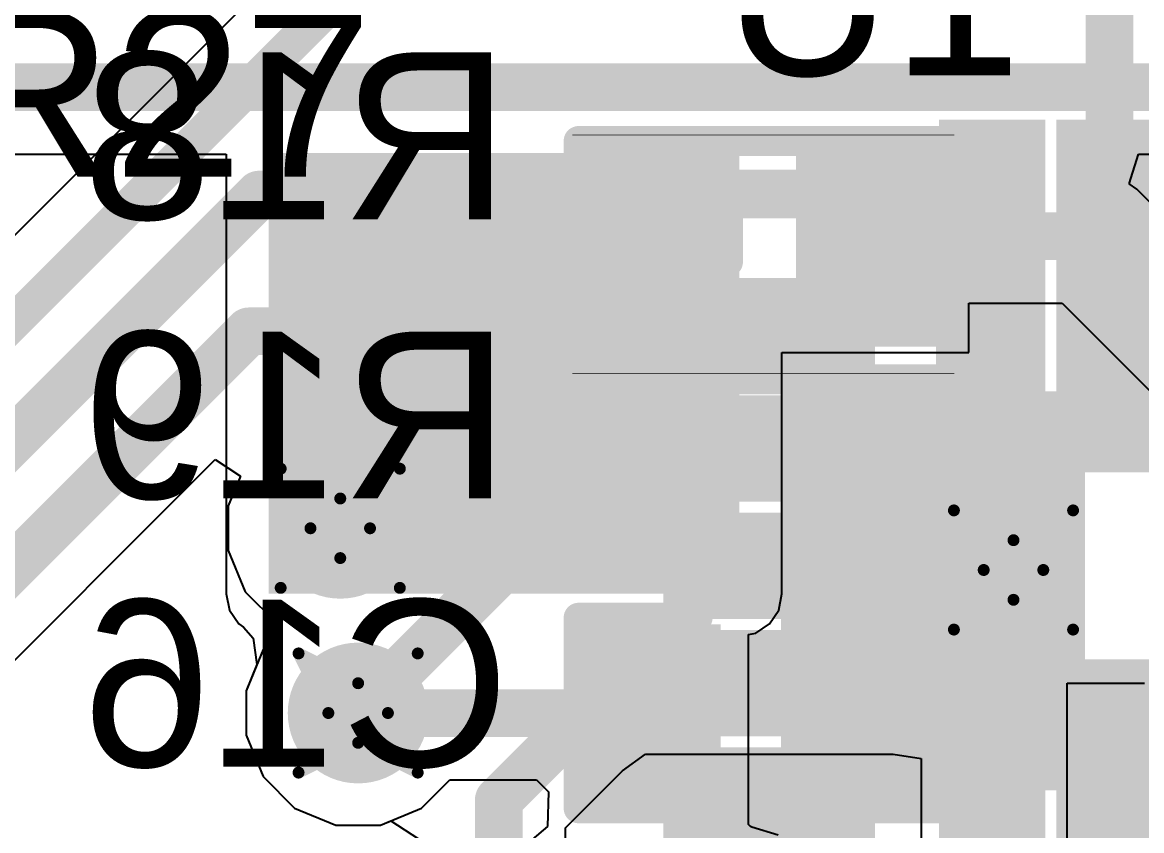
# Model space of a CAD drawing. Header units: inches. Extents: x -8 to 386, y -12 to 64.
# Drawn here: x 21.048 to 25.819, y 11.31 to 14.755 of the extents above; entities that cross this region are included whole.
import ezdxf

# ---------------------------------------------------------------- set-up
doc = ezdxf.new("R2010")
doc.units = ezdxf.units.IN
for name, color, linetype in [('Board_outline', 216, 'Continuous'), ('Bottom Layer', 5, 'Continuous'), ('Bottom Overlay', 54, 'Continuous'), ('Bottom Paste', 16, 'Continuous'), ('Bottom Solder', 6, 'Continuous'), ('Drill Drawing', 1, 'Continuous'), ('Top Layer', 1, 'Continuous'), ('Top Overlay', 2, 'Continuous'), ('Top Paste', 8, 'Continuous'), ('Top Solder', 216, 'Continuous'), ('Via Holes', 16, 'Continuous')]:
    doc.layers.add(name, color=color, linetype=linetype)
doc.styles.add('Arial', font='', dxfattribs={"height": 0.2})
doc.styles.get('Arial').set_extended_font_data('Arial')

msp = doc.modelspace()

# ---------------------------------------------------------------- hatches: boundary and pattern name
at = {"layer": 'Bottom Layer'}
for points in [[(22.098, 12.319), (24.1046, 12.319), (24.1046, 14.1986), (22.098, 14.1986)], [(23.9649, 14.1605), (23.9649, 13.5255), (23.5077, 13.5255), (23.5077, 14.1605)], [(24.9047, 14.1605), (24.9047, 13.5255), (24.4475, 13.5255), (24.4475, 14.1605)], [(24.2824, 11.4808), (25.5778, 11.4808), (25.5778, 13.1826), (24.2824, 13.1826)], [(23.9649, 13.1445), (23.9649, 12.5095), (23.5077, 12.5095), (23.5077, 13.1445)], [(24.9047, 13.1445), (24.9047, 12.5095), (24.4475, 12.5095), (24.4475, 13.1445)], [(23.5077, 11.4935), (23.5077, 12.1285), (23.9649, 12.1285), (23.9649, 11.4935)], [(24.4475, 11.4935), (24.4475, 12.1285), (24.9047, 12.1285), (24.9047, 11.4935)]]:
    msp.add_hatch(color=5, dxfattribs=at).paths.add_polyline_path(points)
h = msp.add_hatch(color=5, dxfattribs=at)
edge = h.paths.add_edge_path()
edge.add_arc((22.4028, 12.5984), 0.3, 0, 360)
h = msp.add_hatch(color=5, dxfattribs=at)
edge = h.paths.add_edge_path()
edge.add_arc((25.273, 12.4206), 0.3, 0, 360)
h = msp.add_hatch(color=5, dxfattribs=at)
edge = h.paths.add_edge_path()
edge.add_arc((22.479, 11.811), 0.3, 0, 360)
at = {"layer": 'Bottom Paste'}
for points in [[(23.9649, 14.1605), (23.9649, 13.5255), (23.5077, 13.5255), (23.5077, 14.1605)], [(24.9047, 14.1605), (24.9047, 13.5255), (24.4475, 13.5255), (24.4475, 14.1605)], [(23.9649, 13.1445), (23.9649, 12.5095), (23.5077, 12.5095), (23.5077, 13.1445)], [(24.9047, 13.1445), (24.9047, 12.5095), (24.4475, 12.5095), (24.4475, 13.1445)], [(23.5077, 11.4935), (23.5077, 12.1285), (23.9649, 12.1285), (23.9649, 11.4935)], [(24.4475, 11.4935), (24.4475, 12.1285), (24.9047, 12.1285), (24.9047, 11.4935)]]:
    msp.add_hatch(color=16, dxfattribs=at).paths.add_polyline_path(points)
at = {"layer": 'Bottom Solder'}
for points in [[(24.0665, 14.2621), (24.0665, 13.4239), (23.4061, 13.4239), (23.4061, 14.2621)], [(25.0063, 14.2621), (25.0063, 13.4239), (24.3459, 13.4239), (24.3459, 14.2621)], [(24.0665, 13.2461), (24.0665, 12.4079), (23.4061, 12.4079), (23.4061, 13.2461)], [(25.0063, 13.2461), (25.0063, 12.4079), (24.3459, 12.4079), (24.3459, 13.2461)], [(23.4477, 11.4335), (23.4477, 12.1885), (24.0249, 12.1885), (24.0249, 11.4335)], [(24.3875, 11.4335), (24.3875, 12.1885), (24.9647, 12.1885), (24.9647, 11.4335)]]:
    msp.add_hatch(color=6, dxfattribs=at).paths.add_polyline_path(points)
at = {"layer": 'Top Layer'}
for points in [[(24.9428, 12.9286), (25.3492, 12.9286), (25.3492, 14.2748), (24.9428, 14.2748)], [(25.0566, 12.938), (25.0566, 14.238), (25.3066, 14.238), (25.3066, 12.938)], [(25.5566, 12.938), (25.5566, 14.238), (25.8066, 14.238), (25.8066, 12.938)], [(24.5816, 13.313), (23.8816, 13.313), (23.8816, 13.563), (24.5816, 13.563)], [(24.5816, 12.813), (23.8816, 12.813), (23.8816, 13.063), (24.5816, 13.063)], [(24.5816, 12.313), (23.8816, 12.313), (23.8816, 12.563), (24.5816, 12.563)], [(24.5816, 11.813), (23.8816, 11.813), (23.8816, 12.063), (24.5816, 12.063)], [(25.0566, 10.638), (25.0566, 11.938), (25.3066, 11.938), (25.3066, 10.638)], [(25.5566, 10.638), (25.5566, 11.938), (25.8066, 11.938), (25.8066, 10.638)], [(24.5816, 11.313), (23.8816, 11.313), (23.8816, 11.563), (24.5816, 11.563)]]:
    msp.add_hatch(color=1, dxfattribs=at).paths.add_polyline_path(points)
h = msp.add_hatch(color=1, dxfattribs=at)
edge = h.paths.add_edge_path()
edge.add_arc((22.4028, 12.5984), 0.3, 0, 360)
h = msp.add_hatch(color=1, dxfattribs=at)
edge = h.paths.add_edge_path()
edge.add_arc((25.273, 12.4206), 0.3, 0, 360)
h = msp.add_hatch(color=1, dxfattribs=at)
edge = h.paths.add_edge_path()
edge.add_arc((22.479, 11.811), 0.3, 0, 360)
at = {"layer": 'Top Paste'}
for points in [[(25.0566, 12.938), (25.0566, 14.238), (25.3066, 14.238), (25.3066, 12.938)], [(25.5566, 12.938), (25.5566, 14.238), (25.8066, 14.238), (25.8066, 12.938)], [(24.5816, 13.313), (23.8816, 13.313), (23.8816, 13.563), (24.5816, 13.563)], [(24.5816, 12.813), (23.8816, 12.813), (23.8816, 13.063), (24.5816, 13.063)], [(24.5816, 12.313), (23.8816, 12.313), (23.8816, 12.563), (24.5816, 12.563)], [(24.5816, 11.813), (23.8816, 11.813), (23.8816, 12.063), (24.5816, 12.063)], [(25.0566, 10.638), (25.0566, 11.938), (25.3066, 11.938), (25.3066, 10.638)], [(25.5566, 10.638), (25.5566, 11.938), (25.8066, 11.938), (25.8066, 10.638)], [(24.5816, 11.313), (23.8816, 11.313), (23.8816, 11.563), (24.5816, 11.563)]]:
    msp.add_hatch(color=8, dxfattribs=at).paths.add_polyline_path(points)
at = {"layer": 'Top Solder'}
for points in [[(24.955, 12.8364), (24.955, 14.3396), (25.4082, 14.3396), (25.4082, 12.8364)], [(25.455, 12.8364), (25.455, 14.3396), (25.9082, 14.3396), (25.9082, 12.8364)], [(24.6832, 13.2114), (23.78, 13.2114), (23.78, 13.6646), (24.6832, 13.6646)], [(24.6832, 12.7114), (23.78, 12.7114), (23.78, 13.1646), (24.6832, 13.1646)], [(24.6832, 12.2114), (23.78, 12.2114), (23.78, 12.6646), (24.6832, 12.6646)], [(24.6832, 11.7114), (23.78, 11.7114), (23.78, 12.1646), (24.6832, 12.1646)], [(24.955, 10.5364), (24.955, 12.0396), (25.4082, 12.0396), (25.4082, 10.5364)], [(25.455, 10.5364), (25.455, 12.0396), (25.9082, 12.0396), (25.9082, 10.5364)], [(24.6832, 11.2114), (23.78, 11.2114), (23.78, 11.6646), (24.6832, 11.6646)]]:
    msp.add_hatch(color=216, dxfattribs=at).paths.add_polyline_path(points)
at = {"layer": 'Via Holes'}
h = msp.add_hatch(color=7, dxfattribs=at)
edge = h.paths.add_edge_path()
edge.add_arc((22.4028, 12.5984), 0.15, 0, 360)
h = msp.add_hatch(color=7, dxfattribs=at)
edge = h.paths.add_edge_path()
edge.add_arc((25.273, 12.4206), 0.15, 0, 360)
h = msp.add_hatch(color=7, dxfattribs=at)
edge = h.paths.add_edge_path()
edge.add_arc((22.479, 11.811), 0.15, 0, 360)

# ---------------------------------------------------------------- linework, layer by layer
at = {"layer": 'Board_outline'}
msp.add_lwpolyline([(37.5368, 13.3604, 0.254, 0.254, 1), (-7.4632, 13.3604, 0.254, 0.254, 1)], format="xyseb", close=True, dxfattribs=at)
at = {"layer": 'Bottom Layer'}
for p, q in [((19.9046, 14.1931), (21.9167, 14.1931)), ((21.9167, 14.1931), (21.9167, 12.319)), ((25.7668, 14.0661), (25.8053, 14.1931)), ((25.8053, 14.1931), (25.9866, 14.1931)), ((25.7992, 14.0444), (25.7668, 14.0661)), ((26.7952, 13.0484), (25.7992, 14.0444)), ((25.0825, 13.3477), (25.0825, 13.5581)), ((25.0825, 13.5581), (25.4798, 13.5581)), ((25.4798, 13.5581), (26.3089, 12.729)), ((24.2859, 12.319), (24.2859, 13.3477)), ((24.2859, 13.3477), (25.0825, 13.3477)), ((21.9167, 12.319), (21.9305, 12.2496)), ((24.2721, 12.2496), (24.2859, 12.319)), ((21.9305, 12.2496), (21.9698, 12.1908)), ((24.2328, 12.1908), (24.2721, 12.2496)), ((21.9698, 12.1908), (21.99, 12.1773)), ((21.99, 12.1773), (22.0317, 12.1298)), ((24.174, 12.1515), (24.2328, 12.1908)), ((22.0317, 12.1298), (22.0477, 12.0182)), ((24.1427, 12.1453), (24.174, 12.1515)), ((24.1427, 11.4173), (24.1427, 12.1453)), ((22.0477, 12.0182), (22.0012, 11.906)), ((22.0012, 11.906), (22.0012, 11.716)), ((22.0012, 11.716), (22.0739, 11.5403)), ((22.0739, 11.5403), (22.2083, 11.4059)), ((22.7497, 11.4059), (22.8698, 11.5261)), ((22.8698, 11.5261), (23.2401, 11.5261)), ((23.2401, 11.5261), (23.2909, 11.4753)), ((23.2909, 11.4753), (23.2861, 11.3275)), ((22.2083, 11.4059), (22.384, 11.3332)), ((22.574, 11.3332), (22.7497, 11.4059)), ((24.1427, 11.3359), (24.1427, 11.4173)), ((22.384, 11.3332), (22.574, 11.3332)), ((23.2861, 11.3275), (23.2209, 11.2722)), ((24.1511, 11.3279), (24.1427, 11.3359)), ((24.1568, 11.3244), (24.1511, 11.3279)), ((24.2697, 11.2903), (24.1568, 11.3244))]:
    msp.add_line(p, q, dxfattribs=at)
for points in [[(19.7866, 14.478, 0.2032, 0.2032, 0), (22.5919, 14.478, 0.2032, 0.2032, 0)], [(22.5919, 14.478, 0.2032, 0.2032, 0), (24.2203, 14.478, 0.2032, 0.2032, 0)], [(24.2203, 14.478, 0.2032, 0.2032, 0), (26.1046, 14.478, 0.2032, 0.2032, 0)], [(24.7777, 13.843, 0.2032, 0.2032, 0), (25.5978, 13.843, 0.2032, 0.2032, 0)], [(25.5978, 13.843, 0.2032, 0.2032, 0), (26.5938, 12.847, 0.2032, 0.2032, 0)], [(22.479, 11.811, 0.2032, 0.2032, 0), (23.7363, 11.811, 0.2032, 0.2032, 0)]]:
    msp.add_lwpolyline(points, format="xyseb", dxfattribs=at)
for points in [[(22.5411, 14.478, 0.1016, 0.1016, 1), (22.6427, 14.478, 0.1016, 0.1016, 1)], [(22.5411, 14.478, 0.1016, 0.1016, 1), (22.6427, 14.478, 0.1016, 0.1016, 1)], [(24.1695, 14.478, 0.1016, 0.1016, 1), (24.2711, 14.478, 0.1016, 0.1016, 1)], [(24.1695, 14.478, 0.1016, 0.1016, 1), (24.2711, 14.478, 0.1016, 0.1016, 1)], [(24.7269, 13.843, 0.1016, 0.1016, 1), (24.8285, 13.843, 0.1016, 0.1016, 1)], [(25.547, 13.843, 0.1016, 0.1016, 1), (25.6486, 13.843, 0.1016, 0.1016, 1)], [(25.547, 13.843, 0.1016, 0.1016, 1), (25.6486, 13.843, 0.1016, 0.1016, 1)], [(22.4282, 11.811, 0.1016, 0.1016, 1), (22.5298, 11.811, 0.1016, 0.1016, 1)], [(23.6855, 11.811, 0.1016, 0.1016, 1), (23.7871, 11.811, 0.1016, 0.1016, 1)]]:
    msp.add_lwpolyline(points, format="xyseb", close=True, dxfattribs=at)
at = {"layer": 'Bottom Overlay'}
for points in [[(23.4188, 13.4366, 0.127, 0.127, 0), (23.4188, 14.2494, 0.127, 0.127, 0)], [(23.4188, 14.2494, 0.127, 0.127, 0), (24.9936, 14.2494, 0.127, 0.127, 0)], [(23.3934, 14.2748, 0.00323, 0.00323, 0), (25.019, 14.2748, 0.00323, 0.00323, 0)], [(24.9936, 13.4366, 0.127, 0.127, 0), (24.9936, 14.2494, 0.127, 0.127, 0)], [(23.4188, 13.4366, 0.127, 0.127, 0), (24.9936, 13.4366, 0.127, 0.127, 0)], [(23.4188, 12.4206, 0.127, 0.127, 0), (23.4188, 13.2334, 0.127, 0.127, 0)], [(23.4188, 13.2334, 0.127, 0.127, 0), (24.9936, 13.2334, 0.127, 0.127, 0)], [(24.9936, 12.4206, 0.127, 0.127, 0), (24.9936, 13.2334, 0.127, 0.127, 0)], [(23.3934, 13.2588, 0.00323, 0.00323, 0), (25.019, 13.2588, 0.00323, 0.00323, 0)], [(23.4188, 12.4206, 0.127, 0.127, 0), (24.9936, 12.4206, 0.127, 0.127, 0)], [(23.4188, 12.2174, 0.127, 0.127, 0), (23.9268, 12.2174, 0.127, 0.127, 0)], [(23.4188, 11.4046, 0.127, 0.127, 0), (23.4188, 12.2174, 0.127, 0.127, 0)], [(24.4856, 12.2174, 0.127, 0.127, 0), (24.9936, 12.2174, 0.127, 0.127, 0)], [(24.9936, 11.4046, 0.127, 0.127, 0), (24.9936, 12.2174, 0.127, 0.127, 0)], [(23.4188, 11.4046, 0.127, 0.127, 0), (23.9268, 11.4046, 0.127, 0.127, 0)], [(24.4856, 11.4046, 0.127, 0.127, 0), (24.9936, 11.4046, 0.127, 0.127, 0)]]:
    msp.add_lwpolyline(points, format="xyseb", dxfattribs=at)
for points in [[(23.387, 14.2494, 0.0635, 0.0635, 1), (23.4505, 14.2494, 0.0635, 0.0635, 1)], [(23.387, 14.2494, 0.0635, 0.0635, 1), (23.4505, 14.2494, 0.0635, 0.0635, 1)], [(23.3926, 14.2748, 0.00161, 0.00161, 1), (23.3942, 14.2748, 0.00161, 0.00161, 1)], [(24.9618, 14.2494, 0.0635, 0.0635, 1), (25.0253, 14.2494, 0.0635, 0.0635, 1)], [(24.9618, 14.2494, 0.0635, 0.0635, 1), (25.0253, 14.2494, 0.0635, 0.0635, 1)], [(25.0182, 14.2748, 0.00161, 0.00161, 1), (25.0198, 14.2748, 0.00161, 0.00161, 1)], [(23.387, 13.4366, 0.0635, 0.0635, 1), (23.4505, 13.4366, 0.0635, 0.0635, 1)], [(23.387, 13.4366, 0.0635, 0.0635, 1), (23.4505, 13.4366, 0.0635, 0.0635, 1)], [(24.9618, 13.4366, 0.0635, 0.0635, 1), (25.0253, 13.4366, 0.0635, 0.0635, 1)], [(24.9618, 13.4366, 0.0635, 0.0635, 1), (25.0253, 13.4366, 0.0635, 0.0635, 1)], [(23.387, 13.2334, 0.0635, 0.0635, 1), (23.4505, 13.2334, 0.0635, 0.0635, 1)], [(23.387, 13.2334, 0.0635, 0.0635, 1), (23.4505, 13.2334, 0.0635, 0.0635, 1)], [(24.9618, 13.2334, 0.0635, 0.0635, 1), (25.0253, 13.2334, 0.0635, 0.0635, 1)], [(24.9618, 13.2334, 0.0635, 0.0635, 1), (25.0253, 13.2334, 0.0635, 0.0635, 1)], [(23.3926, 13.2588, 0.00161, 0.00161, 1), (23.3942, 13.2588, 0.00161, 0.00161, 1)], [(25.0182, 13.2588, 0.00161, 0.00161, 1), (25.0198, 13.2588, 0.00161, 0.00161, 1)], [(23.387, 12.4206, 0.0635, 0.0635, 1), (23.4505, 12.4206, 0.0635, 0.0635, 1)], [(23.387, 12.4206, 0.0635, 0.0635, 1), (23.4505, 12.4206, 0.0635, 0.0635, 1)], [(24.9618, 12.4206, 0.0635, 0.0635, 1), (25.0253, 12.4206, 0.0635, 0.0635, 1)], [(24.9618, 12.4206, 0.0635, 0.0635, 1), (25.0253, 12.4206, 0.0635, 0.0635, 1)], [(23.387, 12.2174, 0.0635, 0.0635, 1), (23.4505, 12.2174, 0.0635, 0.0635, 1)], [(23.387, 12.2174, 0.0635, 0.0635, 1), (23.4505, 12.2174, 0.0635, 0.0635, 1)], [(23.8951, 12.2174, 0.0635, 0.0635, 1), (23.9585, 12.2174, 0.0635, 0.0635, 1)], [(24.4538, 12.2174, 0.0635, 0.0635, 1), (24.5174, 12.2174, 0.0635, 0.0635, 1)], [(24.9618, 12.2174, 0.0635, 0.0635, 1), (25.0253, 12.2174, 0.0635, 0.0635, 1)], [(24.9618, 12.2174, 0.0635, 0.0635, 1), (25.0253, 12.2174, 0.0635, 0.0635, 1)], [(23.387, 11.4046, 0.0635, 0.0635, 1), (23.4505, 11.4046, 0.0635, 0.0635, 1)], [(23.387, 11.4046, 0.0635, 0.0635, 1), (23.4505, 11.4046, 0.0635, 0.0635, 1)], [(23.8951, 11.4046, 0.0635, 0.0635, 1), (23.9585, 11.4046, 0.0635, 0.0635, 1)], [(24.4538, 11.4046, 0.0635, 0.0635, 1), (24.5174, 11.4046, 0.0635, 0.0635, 1)], [(24.9618, 11.4046, 0.0635, 0.0635, 1), (25.0253, 11.4046, 0.0635, 0.0635, 1)], [(24.9618, 11.4046, 0.0635, 0.0635, 1), (25.0253, 11.4046, 0.0635, 0.0635, 1)]]:
    msp.add_lwpolyline(points, format="xyseb", close=True, dxfattribs=at)
at = {"layer": 'Drill Drawing'}
for points in [[(22.1488, 12.8524, 0.0508, 0.0508, 0), (22.4028, 12.7254, 0.0508, 0.0508, 0)], [(22.1488, 12.8524, 0.0508, 0.0508, 0), (22.2758, 12.5984, 0.0508, 0.0508, 0)], [(22.4028, 12.7254, 0.0508, 0.0508, 0), (22.6568, 12.8524, 0.0508, 0.0508, 0)], [(22.5298, 12.5984, 0.0508, 0.0508, 0), (22.6568, 12.8524, 0.0508, 0.0508, 0)], [(25.019, 12.6746, 0.0508, 0.0508, 0), (25.273, 12.5476, 0.0508, 0.0508, 0)], [(25.019, 12.6746, 0.0508, 0.0508, 0), (25.146, 12.4206, 0.0508, 0.0508, 0)], [(25.273, 12.5476, 0.0508, 0.0508, 0), (25.527, 12.6746, 0.0508, 0.0508, 0)], [(25.4, 12.4206, 0.0508, 0.0508, 0), (25.527, 12.6746, 0.0508, 0.0508, 0)], [(22.1488, 12.3444, 0.0508, 0.0508, 0), (22.2758, 12.5984, 0.0508, 0.0508, 0)], [(22.5298, 12.5984, 0.0508, 0.0508, 0), (22.6568, 12.3444, 0.0508, 0.0508, 0)], [(22.1488, 12.3444, 0.0508, 0.0508, 0), (22.4028, 12.4714, 0.0508, 0.0508, 0)], [(22.4028, 12.4714, 0.0508, 0.0508, 0), (22.6568, 12.3444, 0.0508, 0.0508, 0)], [(25.019, 12.1666, 0.0508, 0.0508, 0), (25.146, 12.4206, 0.0508, 0.0508, 0)], [(25.4, 12.4206, 0.0508, 0.0508, 0), (25.527, 12.1666, 0.0508, 0.0508, 0)], [(25.019, 12.1666, 0.0508, 0.0508, 0), (25.273, 12.2936, 0.0508, 0.0508, 0)], [(25.273, 12.2936, 0.0508, 0.0508, 0), (25.527, 12.1666, 0.0508, 0.0508, 0)], [(22.225, 12.065, 0.0508, 0.0508, 0), (22.479, 11.938, 0.0508, 0.0508, 0)], [(22.225, 12.065, 0.0508, 0.0508, 0), (22.352, 11.811, 0.0508, 0.0508, 0)], [(22.479, 11.938, 0.0508, 0.0508, 0), (22.733, 12.065, 0.0508, 0.0508, 0)], [(22.606, 11.811, 0.0508, 0.0508, 0), (22.733, 12.065, 0.0508, 0.0508, 0)], [(22.225, 11.557, 0.0508, 0.0508, 0), (22.352, 11.811, 0.0508, 0.0508, 0)], [(22.606, 11.811, 0.0508, 0.0508, 0), (22.733, 11.557, 0.0508, 0.0508, 0)], [(22.225, 11.557, 0.0508, 0.0508, 0), (22.479, 11.684, 0.0508, 0.0508, 0)], [(22.479, 11.684, 0.0508, 0.0508, 0), (22.733, 11.557, 0.0508, 0.0508, 0)]]:
    msp.add_lwpolyline(points, format="xyseb", dxfattribs=at)
for points in [[(22.1361, 12.8524, 0.0254, 0.0254, 1), (22.1615, 12.8524, 0.0254, 0.0254, 1)], [(22.1361, 12.8524, 0.0254, 0.0254, 1), (22.1615, 12.8524, 0.0254, 0.0254, 1)], [(22.6441, 12.8524, 0.0254, 0.0254, 1), (22.6695, 12.8524, 0.0254, 0.0254, 1)], [(22.6441, 12.8524, 0.0254, 0.0254, 1), (22.6695, 12.8524, 0.0254, 0.0254, 1)], [(22.3901, 12.7254, 0.0254, 0.0254, 1), (22.4155, 12.7254, 0.0254, 0.0254, 1)], [(22.3901, 12.7254, 0.0254, 0.0254, 1), (22.4155, 12.7254, 0.0254, 0.0254, 1)], [(25.0063, 12.6746, 0.0254, 0.0254, 1), (25.0317, 12.6746, 0.0254, 0.0254, 1)], [(25.0063, 12.6746, 0.0254, 0.0254, 1), (25.0317, 12.6746, 0.0254, 0.0254, 1)], [(25.5143, 12.6746, 0.0254, 0.0254, 1), (25.5397, 12.6746, 0.0254, 0.0254, 1)], [(25.5143, 12.6746, 0.0254, 0.0254, 1), (25.5397, 12.6746, 0.0254, 0.0254, 1)], [(22.2631, 12.5984, 0.0254, 0.0254, 1), (22.2885, 12.5984, 0.0254, 0.0254, 1)], [(22.2631, 12.5984, 0.0254, 0.0254, 1), (22.2885, 12.5984, 0.0254, 0.0254, 1)], [(22.5171, 12.5984, 0.0254, 0.0254, 1), (22.5425, 12.5984, 0.0254, 0.0254, 1)], [(22.5171, 12.5984, 0.0254, 0.0254, 1), (22.5425, 12.5984, 0.0254, 0.0254, 1)], [(25.2603, 12.5476, 0.0254, 0.0254, 1), (25.2857, 12.5476, 0.0254, 0.0254, 1)], [(25.2603, 12.5476, 0.0254, 0.0254, 1), (25.2857, 12.5476, 0.0254, 0.0254, 1)], [(22.3901, 12.4714, 0.0254, 0.0254, 1), (22.4155, 12.4714, 0.0254, 0.0254, 1)], [(22.3901, 12.4714, 0.0254, 0.0254, 1), (22.4155, 12.4714, 0.0254, 0.0254, 1)], [(25.1333, 12.4206, 0.0254, 0.0254, 1), (25.1587, 12.4206, 0.0254, 0.0254, 1)], [(25.1333, 12.4206, 0.0254, 0.0254, 1), (25.1587, 12.4206, 0.0254, 0.0254, 1)], [(25.3873, 12.4206, 0.0254, 0.0254, 1), (25.4127, 12.4206, 0.0254, 0.0254, 1)], [(25.3873, 12.4206, 0.0254, 0.0254, 1), (25.4127, 12.4206, 0.0254, 0.0254, 1)], [(22.1361, 12.3444, 0.0254, 0.0254, 1), (22.1615, 12.3444, 0.0254, 0.0254, 1)], [(22.1361, 12.3444, 0.0254, 0.0254, 1), (22.1615, 12.3444, 0.0254, 0.0254, 1)], [(22.6441, 12.3444, 0.0254, 0.0254, 1), (22.6695, 12.3444, 0.0254, 0.0254, 1)], [(22.6441, 12.3444, 0.0254, 0.0254, 1), (22.6695, 12.3444, 0.0254, 0.0254, 1)], [(25.2603, 12.2936, 0.0254, 0.0254, 1), (25.2857, 12.2936, 0.0254, 0.0254, 1)], [(25.2603, 12.2936, 0.0254, 0.0254, 1), (25.2857, 12.2936, 0.0254, 0.0254, 1)], [(25.0063, 12.1666, 0.0254, 0.0254, 1), (25.0317, 12.1666, 0.0254, 0.0254, 1)], [(25.0063, 12.1666, 0.0254, 0.0254, 1), (25.0317, 12.1666, 0.0254, 0.0254, 1)], [(25.5143, 12.1666, 0.0254, 0.0254, 1), (25.5397, 12.1666, 0.0254, 0.0254, 1)], [(25.5143, 12.1666, 0.0254, 0.0254, 1), (25.5397, 12.1666, 0.0254, 0.0254, 1)], [(22.2123, 12.065, 0.0254, 0.0254, 1), (22.2377, 12.065, 0.0254, 0.0254, 1)], [(22.2123, 12.065, 0.0254, 0.0254, 1), (22.2377, 12.065, 0.0254, 0.0254, 1)], [(22.7203, 12.065, 0.0254, 0.0254, 1), (22.7457, 12.065, 0.0254, 0.0254, 1)], [(22.7203, 12.065, 0.0254, 0.0254, 1), (22.7457, 12.065, 0.0254, 0.0254, 1)], [(22.4663, 11.938, 0.0254, 0.0254, 1), (22.4917, 11.938, 0.0254, 0.0254, 1)], [(22.4663, 11.938, 0.0254, 0.0254, 1), (22.4917, 11.938, 0.0254, 0.0254, 1)], [(22.3393, 11.811, 0.0254, 0.0254, 1), (22.3647, 11.811, 0.0254, 0.0254, 1)], [(22.3393, 11.811, 0.0254, 0.0254, 1), (22.3647, 11.811, 0.0254, 0.0254, 1)], [(22.5933, 11.811, 0.0254, 0.0254, 1), (22.6187, 11.811, 0.0254, 0.0254, 1)], [(22.5933, 11.811, 0.0254, 0.0254, 1), (22.6187, 11.811, 0.0254, 0.0254, 1)], [(22.4663, 11.684, 0.0254, 0.0254, 1), (22.4917, 11.684, 0.0254, 0.0254, 1)], [(22.4663, 11.684, 0.0254, 0.0254, 1), (22.4917, 11.684, 0.0254, 0.0254, 1)], [(22.2123, 11.557, 0.0254, 0.0254, 1), (22.2377, 11.557, 0.0254, 0.0254, 1)], [(22.2123, 11.557, 0.0254, 0.0254, 1), (22.2377, 11.557, 0.0254, 0.0254, 1)], [(22.7203, 11.557, 0.0254, 0.0254, 1), (22.7457, 11.557, 0.0254, 0.0254, 1)], [(22.7203, 11.557, 0.0254, 0.0254, 1), (22.7457, 11.557, 0.0254, 0.0254, 1)]]:
    msp.add_lwpolyline(points, format="xyseb", close=True, dxfattribs=at)
at = {"layer": 'Top Layer'}
for p, q in [((23.1744, 16.0073), (20.2784, 13.1114)), ((21.705, 12.7272), (21.8697, 12.8918)), ((21.8697, 12.8918), (21.9774, 12.8199)), ((21.9774, 12.8199), (21.925, 12.6934)), ((20.5276, 11.5497), (21.705, 12.7272)), ((21.705, 12.7272), (21.705, 12.7272)), ((21.925, 12.6934), (21.925, 12.5034)), ((21.925, 12.5034), (21.9977, 12.3277)), ((21.9977, 12.3277), (22.1321, 12.1933)), ((22.1321, 12.1933), (22.141, 12.1487)), ((22.141, 12.1487), (22.0739, 12.0817)), ((22.0739, 12.0817), (22.0012, 11.906)), ((25.5016, 7.8486), (25.5016, 11.938)), ((25.5016, 11.938), (25.8318, 11.938)), ((22.0012, 11.906), (22.0012, 11.716)), ((22.0012, 11.716), (22.0739, 11.5403)), ((23.6061, 11.5644), (23.7038, 11.6352)), ((23.7038, 11.6352), (24.7518, 11.6352)), ((24.7518, 11.6352), (24.7594, 11.6352)), ((24.7594, 11.6352), (24.8788, 11.6169)), ((24.8788, 11.6169), (24.8788, 10.7022)), ((23.3633, 11.3216), (23.6061, 11.5644)), ((22.0739, 11.5403), (22.2083, 11.4059)), ((22.2083, 11.4059), (22.384, 11.3332)), ((22.384, 11.3332), (22.574, 11.3332)), ((22.574, 11.3332), (22.6177, 11.3513)), ((22.6177, 11.3513), (22.7364, 11.2754)), ((23.3633, 11.1961), (23.3633, 11.3216))]:
    msp.add_line(p, q, dxfattribs=at)
for points in [[(20.3857, 12.8524, 0.1524, 0.1524, 0), (23.3575, 15.8242, 0.1524, 0.1524, 0)], [(25.6816, 13.588, 0.2032, 0.2032, 0), (25.6816, 15.06, 0.2032, 0.2032, 0)], [(20.2282, 12.192, 0.2032, 0.2032, 0), (22.057, 14.0208, 0.2032, 0.2032, 0)], [(22.057, 14.0208, 0.2032, 0.2032, 0), (25.146, 14.0208, 0.2032, 0.2032, 0)], [(25.146, 13.6017, 0.2032, 0.2032, 0), (25.146, 14.0208, 0.2032, 0.2032, 0)], [(21.5036, 12.9286, 0.2032, 0.2032, 0), (22.013, 13.438, 0.2032, 0.2032, 0)], [(22.013, 13.438, 0.2032, 0.2032, 0), (24.2316, 13.438, 0.2032, 0.2032, 0)], [(19.9898, 11.4148, 0.2032, 0.2032, 0), (21.5036, 12.9286, 0.2032, 0.2032, 0)], [(22.4028, 12.6046, 0.2032, 0.2032, 0), (22.7362, 12.938, 0.2032, 0.2032, 0)], [(22.7362, 12.938, 0.2032, 0.2032, 0), (24.2316, 12.938, 0.2032, 0.2032, 0)], [(22.4028, 12.5984, 0.2032, 0.2032, 0), (22.4028, 12.6046, 0.2032, 0.2032, 0)], [(22.479, 11.811, 0.2032, 0.2032, 0), (23.106, 12.438, 0.2032, 0.2032, 0)], [(23.106, 12.438, 0.2032, 0.2032, 0), (24.2316, 12.438, 0.2032, 0.2032, 0)], [(23.4265, 11.7877, 0.2032, 0.2032, 0), (23.5768, 11.938, 0.2032, 0.2032, 0)], [(23.5768, 11.938, 0.2032, 0.2032, 0), (24.2316, 11.938, 0.2032, 0.2032, 0)], [(23.0784, 11.4396, 0.2032, 0.2032, 0), (23.4265, 11.7877, 0.2032, 0.2032, 0)], [(23.4265, 11.7877, 0.2032, 0.2032, 0), (23.4265, 11.7877, 0.2032, 0.2032, 0)], [(23.0784, 10.8356, 0.2032, 0.2032, 0), (23.0784, 11.4396, 0.2032, 0.2032, 0)], [(25.1816, 9.6418, 0.2032, 0.2032, 0), (25.1816, 11.288, 0.2032, 0.2032, 0)]]:
    msp.add_lwpolyline(points, format="xyseb", dxfattribs=at)
for points in [[(22.0062, 14.0208, 0.1016, 0.1016, 1), (22.1078, 14.0208, 0.1016, 0.1016, 1)], [(22.0062, 14.0208, 0.1016, 0.1016, 1), (22.1078, 14.0208, 0.1016, 0.1016, 1)], [(25.0952, 14.0208, 0.1016, 0.1016, 1), (25.1968, 14.0208, 0.1016, 0.1016, 1)], [(25.0952, 14.0208, 0.1016, 0.1016, 1), (25.1968, 14.0208, 0.1016, 0.1016, 1)], [(25.0952, 13.6017, 0.1016, 0.1016, 1), (25.1968, 13.6017, 0.1016, 0.1016, 1)], [(25.6308, 13.588, 0.1016, 0.1016, 1), (25.7324, 13.588, 0.1016, 0.1016, 1)], [(21.9622, 13.438, 0.1016, 0.1016, 1), (22.0638, 13.438, 0.1016, 0.1016, 1)], [(21.9622, 13.438, 0.1016, 0.1016, 1), (22.0638, 13.438, 0.1016, 0.1016, 1)], [(24.1808, 13.438, 0.1016, 0.1016, 1), (24.2824, 13.438, 0.1016, 0.1016, 1)], [(21.4528, 12.9286, 0.1016, 0.1016, 1), (21.5544, 12.9286, 0.1016, 0.1016, 1)], [(21.4528, 12.9286, 0.1016, 0.1016, 1), (21.5544, 12.9286, 0.1016, 0.1016, 1)], [(22.6854, 12.938, 0.1016, 0.1016, 1), (22.787, 12.938, 0.1016, 0.1016, 1)], [(22.6854, 12.938, 0.1016, 0.1016, 1), (22.787, 12.938, 0.1016, 0.1016, 1)], [(24.1808, 12.938, 0.1016, 0.1016, 1), (24.2824, 12.938, 0.1016, 0.1016, 1)], [(22.352, 12.6046, 0.1016, 0.1016, 1), (22.4536, 12.6046, 0.1016, 0.1016, 1)], [(22.352, 12.6046, 0.1016, 0.1016, 1), (22.4536, 12.6046, 0.1016, 0.1016, 1)], [(22.352, 12.5984, 0.1016, 0.1016, 1), (22.4536, 12.5984, 0.1016, 0.1016, 1)], [(23.0552, 12.438, 0.1016, 0.1016, 1), (23.1568, 12.438, 0.1016, 0.1016, 1)], [(23.0552, 12.438, 0.1016, 0.1016, 1), (23.1568, 12.438, 0.1016, 0.1016, 1)], [(24.1808, 12.438, 0.1016, 0.1016, 1), (24.2824, 12.438, 0.1016, 0.1016, 1)], [(23.526, 11.938, 0.1016, 0.1016, 1), (23.6276, 11.938, 0.1016, 0.1016, 1)], [(23.526, 11.938, 0.1016, 0.1016, 1), (23.6276, 11.938, 0.1016, 0.1016, 1)], [(24.1808, 11.938, 0.1016, 0.1016, 1), (24.2824, 11.938, 0.1016, 0.1016, 1)], [(22.4282, 11.811, 0.1016, 0.1016, 1), (22.5298, 11.811, 0.1016, 0.1016, 1)], [(23.3757, 11.7877, 0.1016, 0.1016, 1), (23.4773, 11.7877, 0.1016, 0.1016, 1)], [(23.3757, 11.7877, 0.1016, 0.1016, 1), (23.4773, 11.7877, 0.1016, 0.1016, 1)], [(23.3757, 11.7877, 0.1016, 0.1016, 1), (23.4773, 11.7877, 0.1016, 0.1016, 1)], [(23.3757, 11.7877, 0.1016, 0.1016, 1), (23.4773, 11.7877, 0.1016, 0.1016, 1)], [(23.0276, 11.4396, 0.1016, 0.1016, 1), (23.1292, 11.4396, 0.1016, 0.1016, 1)], [(23.0276, 11.4396, 0.1016, 0.1016, 1), (23.1292, 11.4396, 0.1016, 0.1016, 1)], [(25.1308, 11.288, 0.1016, 0.1016, 1), (25.2324, 11.288, 0.1016, 0.1016, 1)]]:
    msp.add_lwpolyline(points, format="xyseb", close=True, dxfattribs=at)
at = {"layer": 'Top Overlay'}
for points in [[(24.056, 14.0636, 0.127, 0.127, 0), (24.9196, 14.0636, 0.127, 0.127, 0)], [(24.056, 13.7334, 0.127, 0.127, 0), (24.056, 14.0636, 0.127, 0.127, 0)]]:
    msp.add_lwpolyline(points, format="xyseb", dxfattribs=at)
for points in [[(24.0242, 14.0636, 0.0635, 0.0635, 1), (24.0877, 14.0636, 0.0635, 0.0635, 1)], [(24.0242, 14.0636, 0.0635, 0.0635, 1), (24.0877, 14.0636, 0.0635, 0.0635, 1)], [(24.8878, 14.0636, 0.0635, 0.0635, 1), (24.9513, 14.0636, 0.0635, 0.0635, 1)], [(24.0242, 13.7334, 0.0635, 0.0635, 1), (24.0877, 13.7334, 0.0635, 0.0635, 1)]]:
    msp.add_lwpolyline(points, format="xyseb", close=True, dxfattribs=at)

# ---------------------------------------------------------------- texts
at = {"layer": 'Bottom Overlay', "style": 'Arial', "text_generation_flag": 2}
for s, p in [('R18', (23.1264, 13.9158)), ('R19', (23.1264, 12.7255)), ('C16', (23.1264, 11.5825))]:
    msp.add_text(s, height=0.7112, dxfattribs=at).set_placement(p)
at = {"layer": 'Top Overlay', "style": 'Arial'}
for s, p in [('U1', (24.037, 14.5289)), ('R27', (20.7182, 14.0971))]:
    msp.add_text(s, height=0.7112, dxfattribs=at).set_placement(p)

doc.saveas('drawing.dxf')
